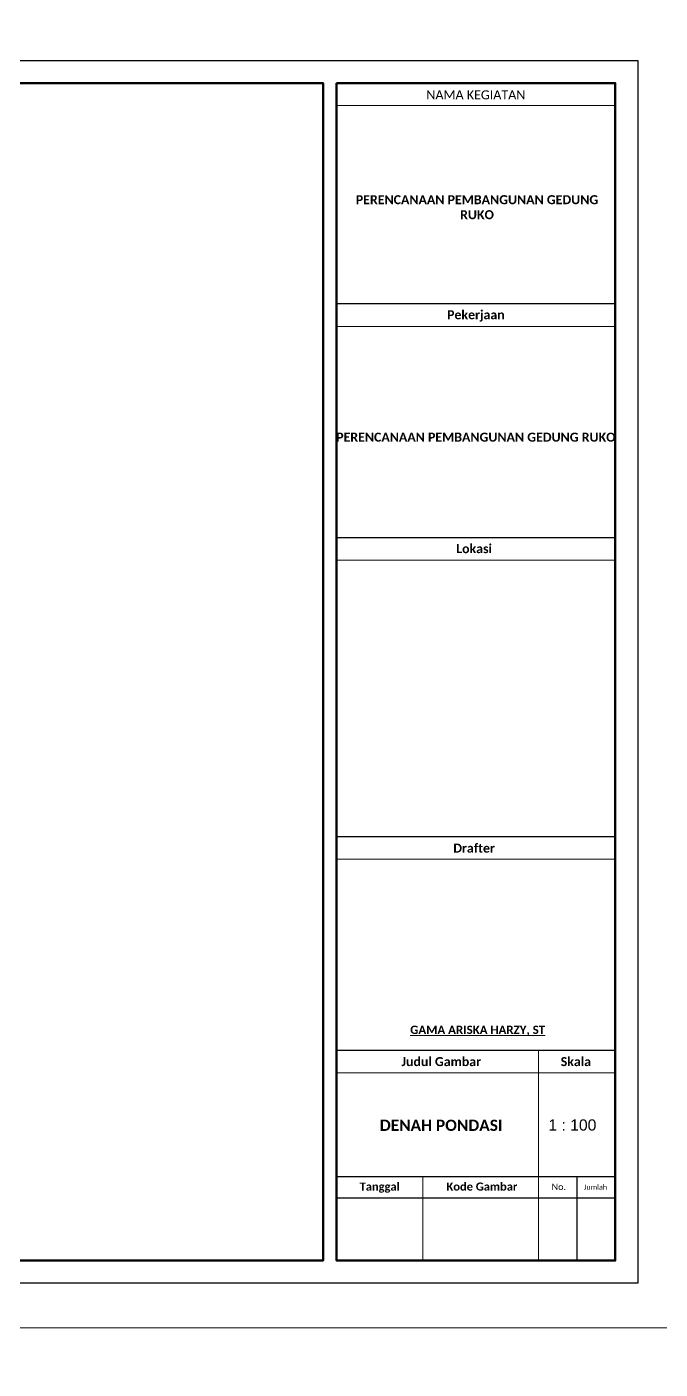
# Model space of a CAD drawing. Header units: centimetres. Extents: x 134057 to 145613, y 5028 to 39996.
# Drawn here: x 137540 to 139352, y 28402 to 32243 of the extents above; entities that cross this region are included whole.
import ezdxf

# ---------------------------------------------------------------- set-up
doc = ezdxf.new("R2010")
doc.units = ezdxf.units.CM
for name, color, linetype, lineweight in [('a. line t', 7, 'Continuous', 50), ('Kertas', 252, 'Continuous', 20), ('Legenda', 252, 'Continuous', 20)]:
    doc.layers.add(name, color=color, linetype=linetype, lineweight=lineweight)
doc.styles.get("Standard").update_dxf_attribs({"font": 'arial.ttf'})

msp = doc.modelspace()

# ---------------------------------------------------------------- linework, layer by layer
at = {"layer": 'Kertas'}
for points in [[(134078.342, 32339.904), (139416.657, 32339.904), (139416.657, 28519.471), (134078.342, 28519.471)], [(134078.342, 28519.471), (139416.657, 28519.471), (139416.657, 24699.039), (134078.342, 24699.039)]]:
    msp.add_lwpolyline(points, close=True, dxfattribs=at)
at = {"layer": 'Legenda', "color": 1, "lineweight": 20}
for p, q in [((139223.706, 32018.318), (138426.174, 32018.318)), ((139223.706, 31386.028), (138426.174, 31386.028)), ((139224.403, 30716.918), (138426.872, 30716.918)), ((139224.403, 29860.767), (138426.872, 29860.767)), ((139004.08, 29313.815), (139004.08, 28712.422)), ((138426.174, 29249.497), (139223.706, 29249.497)), ((138673.465, 28951.809), (138673.465, 28712.422))]:
    msp.add_line(p, q, dxfattribs=at)
at = {"layer": 'Legenda', "color": 1, "lineweight": 30}
for p, q in [((139223.706, 31450.345), (138426.174, 31450.345)), ((139224.403, 30781.235), (138426.872, 30781.235)), ((139224.403, 29925.084), (138426.872, 29925.084)), ((139223.706, 29313.815), (138426.174, 29313.815)), ((139223.706, 28951.809), (138426.174, 28951.809)), ((139113.893, 28951.809), (139113.893, 28712.422)), ((139223.706, 28891.03), (138426.174, 28891.03))]:
    msp.add_line(p, q, dxfattribs=at)
at = {"layer": 'Legenda', "color": 5, "lineweight": 30}
msp.add_lwpolyline([(134271.293, 32146.952), (139288.023, 32146.952), (139288.023, 28648.105), (134271.293, 28648.105)], close=True, dxfattribs=at)
at = {"layer": 'Legenda', "color": 1, "lineweight": 50}
for points in [[(134335.61, 32082.635), (138387.584, 32082.635), (138387.584, 28712.422), (134335.61, 28712.422)], [(138426.174, 32082.635), (139223.706, 32082.635), (139223.706, 28712.422), (138426.174, 28712.422)]]:
    msp.add_lwpolyline(points, close=True, dxfattribs=at)

# ---------------------------------------------------------------- texts
at = {"layer": 'a. line t', "color": 2}
msp.add_text('1 : 100', height=32.1585, dxfattribs=at).set_placement((139032.443, 29084.315))
at = {"layer": 'a. line t', "color": 2, "lineweight": 20, "attachment_point": 5}
for s, insert, char_height, width in [('{\\fCandara|b0|i0|c0|p34;NAMA KEGIATAN}', (138824.94, 32048.685), 25.72682, 797.53136), ('{\\fCandara|b1|i0|c0|p34;PERENCANAAN PEMBANGUNAN GEDUNG RUKO}', (138828.209, 31727.12), 25.72682, 697.36613), ('{\\fCandara|b1|i0|c0|p34;Pekerjaan}', (138824.94, 31416.01), 25.72682, 797.53136), ('{\\fCandara|b1|i0|c0|p34;PERENCANAAN PEMBANGUNAN GEDUNG RUKO }', (138824.94, 31068.914), 25.72682, 797.53136), ('{\\fCandara|b1|i0|c0|p34;Lokasi}', (138819.823, 30749.782), 25.72682, 797.53136), ('{\\fCandara|b1|i0|c0|p34;Drafter}', (138819.823, 29892.681), 25.72682, 797.53136), ('{\\fCandara|b1|i0|c0|p34;\\LGAMA ARISKA HARZY, ST}', (138830.058, 29370.284), 23.8863, 895.99202), ('{\\fCandara|b1|i0|c0|p34;Judul Gambar}', (138725.917, 29281.656), 25.72682, 527.39977), ('{\\fCandara|b1|i0|c0|p34;Skala}', (139111.166, 29281.656), 25.72682, 270.13159)]:
    msp.add_mtext(s, dxfattribs=dict(at, insert=insert, char_height=char_height, width=width))
at = {"layer": 'a. line t', "color": 2, "lineweight": 15, "insert": (138725.676, 29099.344), "char_height": 32.15852, "width": 722.38249, "attachment_point": 5}
msp.add_mtext('{\\fCandara|b1|i0|c0|p34;DENAH PONDASI}', dxfattribs=at)
at = {"layer": 'a. line t', "color": 2, "attachment_point": 1}
for s, insert, char_height, width in [('{\\fCandara|b1|i0|c0|p34;Tanggal}', (138492.289, 28935.734), 23.15414, 405.10216), ('{\\fCandara|b1|i0|c0|p34;Kode Gambar}', (138740.799, 28935.734), 23.15414, 405.10216), ('{\\fCandara|b0|i0|c0|p34;No.}', (139041.796, 28932.732), 18.52331, 39.33731), ('{\\fCandara|b0|i0|c0|p34;Jumlah}', (139134.118, 28929.878), 14.81865, 70.40205)]:
    msp.add_mtext(s, dxfattribs=dict(at, insert=insert, char_height=char_height, width=width))

doc.saveas('drawing.dxf')
